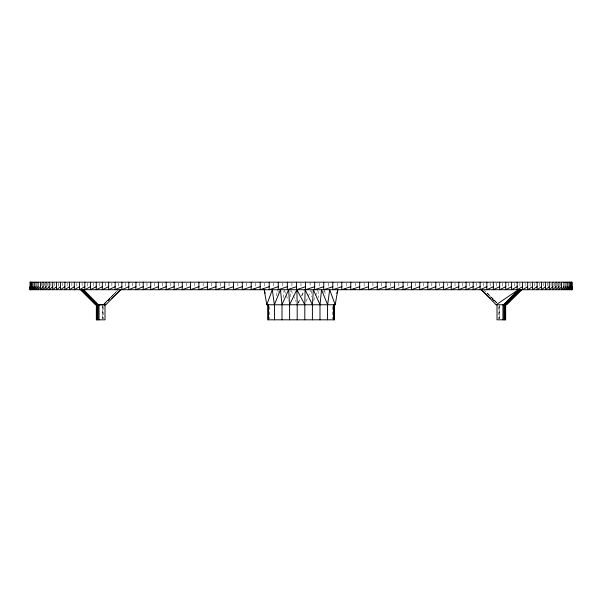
<?xml version="1.0" encoding="UTF-8"?>
<svg xmlns="http://www.w3.org/2000/svg" width="602" height="602" viewBox="0 0 602 602"><rect width="100%" height="100%" fill="white"/><g stroke="black" fill="none" stroke-linecap="round" stroke-linejoin="round"><path stroke-width="0.45" stroke-dasharray="3.01 2.26" d="M290.457 296.794L290.819 290.6M283.361 297.681L284.046 290.6M276.574 295.913L277.296 290.6M323.658 292.369L324.275 290.6M313.634 300.579L317.547 290.548M306.109 301.421L310.775 290.548M298.11 303.092L300.074 298.908M301.64 295.567L303.987 290.548M298.02 303.175L300.105 299.217M301.775 296.049L303.859 292.09M105.237 303.453L103.935 304.762L105.245 303.506M107.841 300.834L109.797 298.87M118.165 289.712L103.123 304.762L115.757 292.331L103.394 304.762L111.49 296.914M107.871 301L109.835 299.119M492.165 299.119L494.129 301M490.51 296.914L496.582 302.798M496.883 302.798L486.243 292.331L496.65 302.798M483.835 289.712L496.921 302.798M492.203 298.87L494.159 300.834M291.225 290.548L295.891 301.421M284.453 290.548L288.366 300.579M277.725 290.6L278.342 292.369M324.704 290.6L325.426 295.913M317.954 290.6L318.639 297.681M311.181 290.6L311.543 296.794M560.289 283.09L560.289 285.799M557.505 283.09L557.505 286.702M554.427 283.09L554.427 286.702M551.071 283.09L551.071 286.702M547.429 283.09L547.429 285.799M543.508 283.09L543.508 285.799M539.317 283.09L539.317 286.702M534.854 283.09L534.854 286.702M530.129 283.09L530.129 286.702M525.14 283.09L525.14 286.702M519.902 283.09L519.902 286.702M514.417 283.09L514.417 286.702M508.69 283.09L508.69 286.702M502.73 283.09L502.73 286.702M499.63 306.531L499.63 318.925M499.359 304.762L499.359 318.925M498.817 306.531L498.817 318.925M496.545 283.09L496.545 286.702M490.133 283.09L490.133 286.702M483.511 283.09L483.511 286.702M476.679 283.09L476.679 286.702M469.658 283.09L469.658 286.702M462.441 283.09L462.441 286.702M455.037 283.09L455.037 286.702M447.467 283.09L447.467 286.702M439.723 283.09L439.723 286.702M431.83 283.09L431.83 286.702M423.785 283.09L423.785 286.702M415.606 283.09L415.606 286.702M407.298 283.09L407.298 286.702M398.863 283.09L398.863 286.702M390.322 283.09L390.322 286.702M381.683 283.09L381.683 286.702M372.947 283.09L372.947 286.702M364.135 283.09L364.135 286.702M355.248 283.09L355.248 286.702M346.3 283.09L346.3 286.702M337.301 283.09L337.301 286.702M332.53 306.531L332.53 318.925M328.263 283.09L328.263 286.702M319.188 283.09L319.188 286.702M310.098 282.188L310.098 286.702M301 283.09L301 286.702M291.902 283.09L291.902 286.702M282.812 283.09L282.812 286.702M273.737 283.09L273.737 286.702M269.47 306.531L269.47 318.925M264.699 283.09L264.699 286.702M255.7 283.09L255.7 286.702M246.752 283.09L246.752 286.702M237.865 283.09L237.865 286.702M229.053 283.09L229.053 286.702M220.317 283.09L220.317 286.702M211.678 283.09L211.678 286.702M203.137 283.09L203.137 286.702M194.702 283.09L194.702 286.702M186.394 283.09L186.394 286.702M178.215 283.09L178.215 286.702M170.17 283.09L170.17 286.702M162.277 283.09L162.277 286.702M154.533 283.09L154.533 286.702M146.963 283.09L146.963 286.702M139.559 283.09L139.559 286.702M132.342 283.09L132.342 286.702M125.321 283.09L125.321 286.702M118.489 283.09L118.489 286.702M111.867 283.09L111.867 286.702M105.455 283.09L105.455 286.702M103.183 306.531L103.183 318.925M102.641 304.762L102.641 318.925M102.37 306.531L102.37 318.925M99.27 283.09L99.27 286.702M93.31 283.09L93.31 286.702M87.583 283.09L87.583 286.702M82.098 283.09L82.098 286.702M76.86 283.09L76.86 286.702M71.871 283.09L71.871 286.702M67.146 283.09L67.146 285.799M62.683 283.09L62.683 285.799M58.492 283.09L58.492 286.702M54.571 283.09L54.571 285.799M50.929 283.09L50.929 286.702M47.573 283.09L47.573 285.799M44.495 283.09L44.495 285.799M41.711 283.09L41.711 285.799"/><path stroke-width="0.9" d="M30.326 286.702L30.1 289.712L571.9 289.712L571.9 282.188L30.1 282.188M571.9 286.702L571.674 289.712L571.674 282.188M265.121 293.257L264.195 289.712L266.806 304.762L335.194 304.762L337.805 289.712L336.879 293.257M30.868 286.702L30.326 289.712L30.326 282.188M571.674 286.702L571.132 289.712L571.132 282.188M31.703 286.702L30.868 289.712L30.868 282.188M571.132 286.702L570.297 289.712L570.297 282.188M266.806 304.762L272.322 289.712L274.361 304.762L280.487 289.712L281.947 304.762L288.682 289.712L289.554 304.762L296.891 289.712L304.815 304.762L305.109 289.712L312.446 304.762L313.318 289.712L320.053 304.762L321.513 289.712L327.638 304.762L329.678 289.712L335.194 304.762M32.847 286.702L31.703 289.712L31.703 282.188M570.297 286.702L569.153 289.712L569.153 282.188M34.291 286.702L32.847 289.712L32.847 282.188M569.153 286.702L567.709 289.712L567.709 282.188M36.045 286.702L34.291 289.712L34.291 282.188M567.709 286.702L565.955 289.712L565.955 282.188M38.092 286.702L36.045 289.712L36.045 282.188M565.955 286.702L563.908 289.712L563.908 282.188M40.432 286.702L38.092 289.712L38.092 282.188M563.908 286.702L561.568 289.712L561.568 282.188M43.073 286.702L40.432 289.712L40.432 282.188M561.568 286.702L558.927 289.712L558.927 282.188M46 286.702L43.073 289.712L43.073 282.188M558.927 286.702L556 289.712L556 282.188M111.378 298.494L120.656 289.712L105.839 304.762L104.748 304.762M49.214 286.702L46 289.712L46 282.188M556 286.702L552.786 289.712L552.786 282.188M52.713 286.702L49.214 289.712L49.214 282.188M552.786 286.702L549.287 289.712L549.287 282.188M56.498 286.702L52.713 289.712L52.713 282.188M549.287 286.702L545.502 289.712L545.502 282.188M60.554 286.702L56.498 289.712L56.498 282.188M545.502 286.702L541.446 289.712L541.446 282.188M64.881 286.702L60.554 289.712L60.554 282.188M541.446 286.702L537.119 289.712L537.119 282.188M496.161 304.762L518.397 289.712L503.573 304.762L519.616 289.712L504.702 304.762L520.534 289.712L505.552 304.762L521.144 289.712L506.124 304.762L521.452 289.712L506.402 304.762L496.161 304.762L481.344 289.712L490.622 298.494M69.478 286.702L64.881 289.712L64.881 282.188M537.119 286.702L532.522 289.712L532.522 282.188M74.332 286.702L69.478 289.712L69.478 282.188M532.522 286.702L527.668 289.712L527.668 282.188M79.449 286.702L74.332 289.712L74.332 282.188M527.668 286.702L522.551 289.712L522.551 282.188M84.807 286.702L79.449 289.712L79.449 282.188M522.551 286.702L517.193 289.712L517.193 282.188M517.193 286.702L511.587 289.712L511.587 282.188M90.413 286.702L84.807 289.712L84.807 282.188M96.26 286.702L90.413 289.712L90.413 282.188M511.587 286.702L505.74 289.712L505.74 282.188M102.332 286.702L96.26 289.712L96.26 282.188M505.74 286.702L499.668 289.712L499.668 282.188M108.638 286.702L102.332 289.712L102.332 282.188M499.668 286.702L493.362 289.712L493.362 282.188M115.155 286.702L108.638 289.712L108.638 282.188M493.362 286.702L486.845 289.712L486.845 282.188M121.875 286.702L115.155 289.712L115.155 282.188M486.845 286.702L480.125 289.712L480.125 282.188M128.805 286.702L121.875 289.712L121.875 282.188M480.125 286.702L473.195 289.712L473.195 282.188M135.932 286.702L128.805 289.712L128.805 282.188M473.195 286.702L466.068 289.712L466.068 282.188M143.238 286.702L135.932 289.712L135.932 282.188M466.068 286.702L458.762 289.712L458.762 282.188M150.726 286.702L143.238 289.712L143.238 282.188M458.762 286.702L451.274 289.712L451.274 282.188M158.386 286.702L150.726 289.712L150.726 282.188M451.274 286.702L443.614 289.712L443.614 282.188M166.205 286.702L158.386 289.712L158.386 282.188M443.614 286.702L435.795 289.712L435.795 282.188M174.174 286.702L166.205 289.712L166.205 282.188M435.795 286.702L427.826 289.712L427.826 282.188M182.286 286.702L174.174 289.712L174.174 282.188M427.826 286.702L419.714 289.712L419.714 282.188M190.533 286.702L182.286 289.712L182.286 282.188M419.714 286.702L411.467 289.712L411.467 282.188M198.908 286.702L190.533 289.712L190.533 282.188M411.467 286.702L403.092 289.712L403.092 282.188M207.397 286.702L198.908 289.712L198.908 282.188M403.092 286.702L394.603 289.712L394.603 282.188M215.99 286.702L207.397 289.712L207.397 282.188M394.603 286.702L386.01 289.712L386.01 282.188M224.674 286.702L215.99 289.712L215.99 282.188M386.01 286.702L377.326 289.712L377.326 282.188M233.448 286.702L224.674 289.712L224.674 282.188M377.326 286.702L368.552 289.712L368.552 282.188M242.305 286.702L233.448 289.712L233.448 282.188M368.552 286.702L359.695 289.712L359.695 282.188M251.222 286.702L242.305 289.712L242.305 282.188M359.695 286.702L350.778 289.712L350.778 282.188M260.192 286.702L251.222 289.712L251.222 282.188M350.778 286.702L341.808 289.712L341.808 282.188M269.214 286.702L260.192 289.712L260.192 282.188M341.808 286.702L332.786 289.712L332.786 282.188M278.267 286.702L269.214 289.712L269.214 282.188M287.35 286.702L278.267 289.712L278.267 282.188M296.447 286.702L287.35 289.712L287.35 282.188M314.65 286.702L305.553 289.712L305.553 282.188M323.733 286.702L314.65 289.712L314.65 282.188M332.786 286.702L323.733 289.712L323.733 282.188M305.553 286.702L296.447 289.712L296.447 282.188M104.981 304.762L105.004 319.812L96.35 319.812L96.35 304.815L105.094 304.762L95.598 304.762L80.548 289.712M334.313 319.812L334.313 304.762L334.313 319.812L267.687 319.812L267.687 304.762M344.66 289.163L346.3 289.712M263.066 289.163L264.699 289.712M353.622 289.163L355.248 289.712M254.074 289.163L255.7 289.712M80.856 289.712L95.876 304.762M81.466 289.712L96.448 304.762M82.384 289.712L97.298 304.762M83.603 289.712L98.427 304.762M571.629 288.207L571.825 289.712L571.825 282.188M30.175 286.702L30.559 289.712M571.825 286.702L571.9 289.712M30.1 286.702L30.175 289.712L30.175 282.188M296.891 289.712L297.185 304.762M505.65 304.762L505.65 319.812L497.019 319.812L497.019 304.762M505.371 304.762L505.371 319.812M504.807 304.762L504.807 319.812M503.957 304.762L503.957 319.812M502.948 304.762L502.948 319.812M333.568 304.762L333.568 319.812M327.548 304.762L327.548 319.812M319.986 304.762L319.986 319.812M312.4 304.762L312.4 319.812M304.8 304.762L304.8 319.812M297.2 304.762L297.2 319.812M289.6 304.762L289.6 319.812M282.014 304.762L282.014 319.812M274.452 304.762L274.452 319.812M268.432 304.762L268.432 319.812M99.052 304.815L99.052 319.812M98.043 304.815L98.043 319.812M97.193 304.815L97.193 319.812M96.629 304.815L96.629 319.812"/></g></svg>
